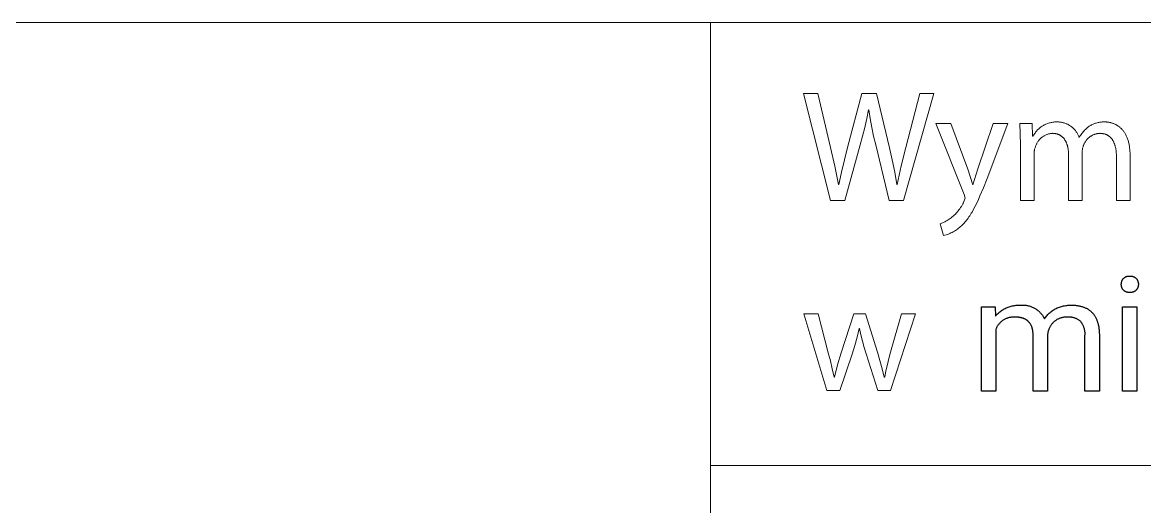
# Model space of a CAD drawing. Header units: millimetres. Extents: x -665 to 1920, y -373 to 1434.
# Drawn here: x 1579.9 to 1763, y -162.8 to -83.9 of the extents above; entities that cross this region are included whole.
import ezdxf

# ---------------------------------------------------------------- set-up
doc = ezdxf.new("R2010")
doc.units = ezdxf.units.MM
doc.header["$MEASUREMENT"] = 0
doc.layers.add('Domyślny', color=7, linetype='Continuous', true_color=0x000000)

msp = doc.modelspace()

# ---------------------------------------------------------------- linework, layer by layer
at = {"layer": 'Domyślny', "color": 18, "lineweight": 15, "true_color": 0x000000}
for p, q in [((1918.03, -83.88), (943.27, -83.88)), ((1692.21, -300.69), (1692.21, -83.87)), ((1711.78, -112.91), (1707.35, -95.47)), ((1707.35, -95.47), (1709.74, -95.47)), ((1709.74, -95.47), (1711.8, -104.29)), ((1714.57, -104.27), (1716.91, -95.47)), ((1716.91, -95.47), (1719.26, -95.47)), ((1719.26, -95.47), (1721.39, -104.32)), ((1728.65, -95.47), (1723.71, -112.91)), ((1724.05, -104.27), (1726.35, -95.47)), ((1726.35, -95.47), (1728.65, -95.47)), ((1717.97, -98.14), (1717.69, -99.57)), ((1718.03, -98.14), (1717.97, -98.14)), ((1718.25, -99.57), (1718.03, -98.14)), ((1717.69, -99.57), (1717.37, -101)), ((1718.51, -100.99), (1718.25, -99.57)), ((1733.58, -111.93), (1728.95, -100.38)), ((1728.95, -100.38), (1731.43, -100.38)), ((1731.43, -100.38), (1734.18, -107.79)), ((1735.84, -107.74), (1738.33, -100.38)), ((1740.73, -100.38), (1737.32, -109.31)), ((1738.33, -100.38), (1740.73, -100.38)), ((1742.77, -103.77), (1742.67, -100.38)), ((1742.67, -100.38), (1744.67, -100.38)), ((1744.67, -100.38), (1744.76, -102.41)), ((1746.42, -100.73), (1746.55, -100.66)), ((1746.55, -100.66), (1746.67, -100.59)), ((1746.67, -100.59), (1746.8, -100.52)), ((1746.8, -100.52), (1746.94, -100.46)), ((1746.94, -100.46), (1747.07, -100.41)), ((1747.07, -100.41), (1747.21, -100.35)), ((1747.21, -100.35), (1747.35, -100.31)), ((1747.35, -100.31), (1747.49, -100.26)), ((1747.49, -100.26), (1747.63, -100.23)), ((1747.63, -100.23), (1747.77, -100.19)), ((1747.77, -100.19), (1747.91, -100.17)), ((1747.91, -100.17), (1748.06, -100.14)), ((1748.06, -100.14), (1748.2, -100.13)), ((1748.2, -100.13), (1748.35, -100.11)), ((1748.35, -100.11), (1748.49, -100.11)), ((1748.49, -100.11), (1748.64, -100.1)), ((1748.64, -100.1), (1748.78, -100.1)), ((1748.78, -100.1), (1748.91, -100.1)), ((1748.91, -100.1), (1749.03, -100.11)), ((1749.03, -100.11), (1749.16, -100.12)), ((1749.16, -100.12), (1749.28, -100.13)), ((1749.28, -100.13), (1749.41, -100.15)), ((1749.41, -100.15), (1749.53, -100.17)), ((1749.53, -100.17), (1749.65, -100.2)), ((1749.65, -100.2), (1749.77, -100.23)), ((1749.77, -100.23), (1749.89, -100.26)), ((1749.89, -100.26), (1750.01, -100.3)), ((1750.01, -100.3), (1750.13, -100.34)), ((1750.13, -100.34), (1750.25, -100.39)), ((1750.25, -100.39), (1750.36, -100.44)), ((1750.36, -100.44), (1750.48, -100.49)), ((1750.48, -100.49), (1750.59, -100.55)), ((1750.59, -100.55), (1750.7, -100.61)), ((1750.7, -100.61), (1750.8, -100.68)), ((1750.8, -100.68), (1750.91, -100.75)), ((1754.12, -100.74), (1754.25, -100.67)), ((1754.25, -100.67), (1754.37, -100.6)), ((1754.37, -100.6), (1754.5, -100.53)), ((1754.5, -100.53), (1754.62, -100.47)), ((1754.62, -100.47), (1754.75, -100.42)), ((1754.75, -100.42), (1754.88, -100.37)), ((1754.88, -100.37), (1755.02, -100.32)), ((1755.02, -100.32), (1755.15, -100.28)), ((1755.15, -100.28), (1755.29, -100.24)), ((1755.29, -100.24), (1755.43, -100.2)), ((1755.43, -100.2), (1755.56, -100.18)), ((1755.56, -100.18), (1755.7, -100.15)), ((1755.7, -100.15), (1755.84, -100.13)), ((1755.84, -100.13), (1755.98, -100.12)), ((1755.98, -100.12), (1756.13, -100.11)), ((1756.13, -100.11), (1756.27, -100.1)), ((1756.27, -100.1), (1756.41, -100.1)), ((1756.41, -100.1), (1756.55, -100.1)), ((1756.55, -100.1), (1756.63, -100.11)), ((1756.63, -100.11), (1756.71, -100.11)), ((1756.71, -100.11), (1756.79, -100.11)), ((1756.79, -100.11), (1756.87, -100.12)), ((1756.87, -100.12), (1756.95, -100.13)), ((1756.95, -100.13), (1757.03, -100.13)), ((1757.03, -100.13), (1757.12, -100.15)), ((1757.12, -100.15), (1757.2, -100.16)), ((1757.2, -100.16), (1757.29, -100.17)), ((1757.29, -100.17), (1757.37, -100.19)), ((1757.37, -100.19), (1757.46, -100.21)), ((1757.46, -100.21), (1757.54, -100.23)), ((1757.54, -100.23), (1757.63, -100.26)), ((1757.63, -100.26), (1757.72, -100.28)), ((1757.72, -100.28), (1757.8, -100.31)), ((1757.8, -100.31), (1757.89, -100.34)), ((1757.89, -100.34), (1757.98, -100.37)), ((1757.98, -100.37), (1758.06, -100.41)), ((1758.06, -100.41), (1758.15, -100.45)), ((1758.15, -100.45), (1758.23, -100.49)), ((1758.23, -100.49), (1758.32, -100.53)), ((1758.32, -100.53), (1758.41, -100.58)), ((1758.41, -100.58), (1758.49, -100.62)), ((1758.49, -100.62), (1758.58, -100.67)), ((1758.58, -100.67), (1758.66, -100.73)), ((1717.02, -102.41), (1716.62, -103.82)), ((1717.37, -101), (1717.02, -102.41)), ((1718.81, -102.41), (1718.51, -100.99)), ((1719.16, -103.82), (1718.81, -102.41)), ((1744.76, -102.41), (1744.85, -102.41)), ((1744.85, -102.41), (1744.92, -102.28)), ((1744.92, -102.28), (1744.99, -102.16)), ((1744.99, -102.16), (1745.07, -102.04)), ((1745.07, -102.04), (1745.15, -101.91)), ((1745.15, -101.91), (1745.24, -101.8)), ((1745.24, -101.8), (1745.33, -101.68)), ((1745.33, -101.68), (1745.42, -101.57)), ((1745.42, -101.57), (1745.52, -101.46)), ((1745.52, -101.46), (1745.62, -101.36)), ((1745.62, -101.36), (1745.73, -101.26)), ((1745.73, -101.26), (1745.83, -101.16)), ((1745.83, -101.16), (1745.95, -101.07)), ((1745.95, -101.07), (1746.06, -100.98)), ((1746.06, -100.98), (1746.18, -100.89)), ((1746.18, -100.89), (1746.3, -100.81)), ((1746.3, -100.81), (1746.42, -100.73)), ((1746.39, -102.52), (1746.31, -102.58)), ((1746.48, -102.46), (1746.39, -102.52)), ((1746.57, -102.4), (1746.48, -102.46)), ((1746.67, -102.35), (1746.57, -102.4)), ((1746.76, -102.3), (1746.67, -102.35)), ((1746.86, -102.25), (1746.76, -102.3)), ((1746.96, -102.21), (1746.86, -102.25)), ((1747.06, -102.17), (1746.96, -102.21)), ((1747.16, -102.13), (1747.06, -102.17)), ((1747.26, -102.1), (1747.16, -102.13)), ((1747.36, -102.07), (1747.26, -102.1)), ((1747.47, -102.04), (1747.36, -102.07)), ((1747.57, -102.02), (1747.47, -102.04)), ((1747.68, -102), (1747.57, -102.02)), ((1747.78, -101.98), (1747.68, -102)), ((1747.89, -101.97), (1747.78, -101.98)), ((1748, -101.96), (1747.89, -101.97)), ((1748.08, -101.97), (1748, -101.96)), ((1748.16, -101.97), (1748.08, -101.97)), ((1748.24, -101.97), (1748.16, -101.97)), ((1748.32, -101.98), (1748.24, -101.97)), ((1748.39, -101.99), (1748.32, -101.98)), ((1748.47, -102), (1748.39, -101.99)), ((1748.54, -102.02), (1748.47, -102)), ((1748.61, -102.03), (1748.54, -102.02)), ((1748.68, -102.05), (1748.61, -102.03)), ((1748.75, -102.07), (1748.68, -102.05)), ((1748.82, -102.09), (1748.75, -102.07)), ((1748.89, -102.11), (1748.82, -102.09)), ((1748.95, -102.14), (1748.89, -102.11)), ((1749.02, -102.16), (1748.95, -102.14)), ((1749.08, -102.19), (1749.02, -102.16)), ((1749.14, -102.22), (1749.08, -102.19)), ((1749.2, -102.25), (1749.14, -102.22)), ((1749.26, -102.29), (1749.2, -102.25)), ((1749.32, -102.32), (1749.26, -102.29)), ((1749.38, -102.36), (1749.32, -102.32)), ((1749.43, -102.4), (1749.38, -102.36)), ((1749.49, -102.44), (1749.43, -102.4)), ((1749.54, -102.48), (1749.49, -102.44)), ((1749.59, -102.53), (1749.54, -102.48)), ((1750.91, -100.75), (1751.01, -100.82)), ((1751.01, -100.82), (1751.11, -100.89)), ((1751.11, -100.89), (1751.21, -100.97)), ((1751.21, -100.97), (1751.3, -101.06)), ((1751.3, -101.06), (1751.39, -101.14)), ((1751.39, -101.14), (1751.48, -101.23)), ((1751.48, -101.23), (1751.57, -101.32)), ((1751.57, -101.32), (1751.65, -101.42)), ((1751.65, -101.42), (1751.73, -101.51)), ((1751.73, -101.51), (1751.8, -101.61)), ((1751.8, -101.61), (1751.88, -101.72)), ((1751.88, -101.72), (1751.95, -101.82)), ((1751.95, -101.82), (1752.01, -101.93)), ((1752.01, -101.93), (1752.07, -102.04)), ((1752.07, -102.04), (1752.13, -102.15)), ((1752.13, -102.15), (1752.18, -102.26)), ((1752.18, -102.26), (1752.23, -102.38)), ((1752.23, -102.38), (1752.28, -102.49)), ((1752.28, -102.49), (1752.32, -102.61)), ((1752.37, -102.61), (1752.46, -102.45)), ((1752.46, -102.45), (1752.56, -102.3)), ((1752.56, -102.3), (1752.66, -102.15)), ((1752.66, -102.15), (1752.77, -102.01)), ((1752.77, -102.01), (1752.88, -101.86)), ((1752.88, -101.86), (1752.99, -101.72)), ((1752.99, -101.72), (1753.11, -101.59)), ((1753.11, -101.59), (1753.24, -101.46)), ((1753.24, -101.46), (1753.37, -101.33)), ((1753.37, -101.33), (1753.5, -101.21)), ((1753.5, -101.21), (1753.64, -101.09)), ((1753.64, -101.09), (1753.78, -100.98)), ((1753.78, -100.98), (1753.89, -100.9)), ((1753.89, -100.9), (1754.01, -100.82)), ((1754.01, -100.82), (1754.12, -100.74)), ((1754.12, -102.51), (1754.04, -102.57)), ((1754.2, -102.45), (1754.12, -102.51)), ((1754.29, -102.4), (1754.2, -102.45)), ((1754.37, -102.35), (1754.29, -102.4)), ((1754.46, -102.3), (1754.37, -102.35)), ((1754.55, -102.26), (1754.46, -102.3)), ((1754.64, -102.21), (1754.55, -102.26)), ((1754.74, -102.17), (1754.64, -102.21)), ((1754.83, -102.14), (1754.74, -102.17)), ((1754.93, -102.11), (1754.83, -102.14)), ((1755.02, -102.08), (1754.93, -102.11)), ((1755.12, -102.05), (1755.02, -102.08)), ((1755.22, -102.03), (1755.12, -102.05)), ((1755.31, -102.01), (1755.22, -102.03)), ((1755.41, -101.99), (1755.31, -102.01)), ((1755.51, -101.98), (1755.41, -101.99)), ((1755.61, -101.97), (1755.51, -101.98)), ((1755.71, -101.96), (1755.61, -101.97)), ((1755.8, -101.97), (1755.71, -101.96)), ((1755.88, -101.97), (1755.8, -101.97)), ((1755.97, -101.97), (1755.88, -101.97)), ((1756.05, -101.98), (1755.97, -101.97)), ((1756.13, -101.99), (1756.05, -101.98)), ((1756.21, -102), (1756.13, -101.99)), ((1756.28, -102.02), (1756.21, -102)), ((1756.36, -102.03), (1756.28, -102.02)), ((1756.43, -102.05), (1756.36, -102.03)), ((1756.51, -102.07), (1756.43, -102.05)), ((1756.58, -102.09), (1756.51, -102.07)), ((1756.65, -102.11), (1756.58, -102.09)), ((1756.72, -102.14), (1756.65, -102.11)), ((1756.79, -102.17), (1756.72, -102.14)), ((1756.85, -102.2), (1756.79, -102.17)), ((1756.92, -102.23), (1756.85, -102.2)), ((1756.98, -102.26), (1756.92, -102.23)), ((1757.04, -102.3), (1756.98, -102.26)), ((1757.1, -102.34), (1757.04, -102.3)), ((1757.16, -102.38), (1757.1, -102.34)), ((1757.22, -102.42), (1757.16, -102.38)), ((1757.28, -102.46), (1757.22, -102.42)), ((1757.33, -102.5), (1757.28, -102.46)), ((1757.38, -102.55), (1757.33, -102.5)), ((1758.66, -100.73), (1758.74, -100.79)), ((1758.74, -100.79), (1758.83, -100.84)), ((1758.83, -100.84), (1758.91, -100.91)), ((1758.91, -100.91), (1758.99, -100.97)), ((1758.99, -100.97), (1759.07, -101.04)), ((1759.07, -101.04), (1759.15, -101.11)), ((1759.15, -101.11), (1759.22, -101.19)), ((1759.22, -101.19), (1759.3, -101.27)), ((1759.3, -101.27), (1759.37, -101.35)), ((1759.37, -101.35), (1759.45, -101.43)), ((1759.45, -101.43), (1759.52, -101.52)), ((1759.52, -101.52), (1759.59, -101.61)), ((1759.59, -101.61), (1759.66, -101.7)), ((1759.66, -101.7), (1759.73, -101.8)), ((1759.73, -101.8), (1759.79, -101.9)), ((1759.79, -101.9), (1759.86, -102.01)), ((1759.86, -102.01), (1759.92, -102.12)), ((1759.92, -102.12), (1759.98, -102.23)), ((1759.98, -102.23), (1760.04, -102.35)), ((1760.04, -102.35), (1760.09, -102.47)), ((1760.09, -102.47), (1760.15, -102.59)), ((1711.8, -104.29), (1712.49, -107.3)), ((1714.04, -106.27), (1714.57, -104.27)), ((1716.62, -103.82), (1714.14, -112.91)), ((1721.35, -112.91), (1719.16, -103.82)), ((1721.39, -104.32), (1721.85, -106.3)), ((1723.31, -107.27), (1724.05, -104.27)), ((1742.77, -112.92), (1742.77, -103.77)), ((1745.15, -104.34), (1745.12, -104.44)), ((1745.18, -104.25), (1745.15, -104.34)), ((1745.21, -104.14), (1745.18, -104.25)), ((1745.25, -104.04), (1745.21, -104.14)), ((1745.28, -103.94), (1745.25, -104.04)), ((1745.32, -103.84), (1745.28, -103.94)), ((1745.37, -103.74), (1745.32, -103.84)), ((1745.42, -103.65), (1745.37, -103.74)), ((1745.47, -103.55), (1745.42, -103.65)), ((1745.52, -103.46), (1745.47, -103.55)), ((1745.58, -103.37), (1745.52, -103.46)), ((1745.64, -103.28), (1745.58, -103.37)), ((1745.7, -103.19), (1745.64, -103.28)), ((1745.77, -103.11), (1745.7, -103.19)), ((1745.84, -103.02), (1745.77, -103.11)), ((1745.91, -102.94), (1745.84, -103.02)), ((1745.98, -102.87), (1745.91, -102.94)), ((1746.06, -102.79), (1745.98, -102.87)), ((1746.14, -102.72), (1746.06, -102.79)), ((1746.22, -102.65), (1746.14, -102.72)), ((1746.31, -102.58), (1746.22, -102.65)), ((1749.64, -102.57), (1749.59, -102.53)), ((1749.69, -102.62), (1749.64, -102.57)), ((1749.74, -102.67), (1749.69, -102.62)), ((1749.79, -102.72), (1749.74, -102.67)), ((1749.83, -102.77), (1749.79, -102.72)), ((1749.88, -102.83), (1749.83, -102.77)), ((1749.92, -102.88), (1749.88, -102.83)), ((1749.96, -102.94), (1749.92, -102.88)), ((1750, -103), (1749.96, -102.94)), ((1750.04, -103.06), (1750, -103)), ((1750.08, -103.12), (1750.04, -103.06)), ((1750.11, -103.18), (1750.08, -103.12)), ((1750.15, -103.24), (1750.11, -103.18)), ((1750.18, -103.31), (1750.15, -103.24)), ((1750.22, -103.37), (1750.18, -103.31)), ((1750.25, -103.44), (1750.22, -103.37)), ((1750.28, -103.51), (1750.25, -103.44)), ((1750.31, -103.58), (1750.28, -103.51)), ((1750.33, -103.65), (1750.31, -103.58)), ((1750.36, -103.73), (1750.33, -103.65)), ((1750.38, -103.8), (1750.36, -103.73)), ((1750.41, -103.87), (1750.38, -103.8)), ((1750.43, -103.95), (1750.41, -103.87)), ((1750.45, -104.03), (1750.43, -103.95)), ((1750.47, -104.11), (1750.45, -104.03)), ((1750.49, -104.19), (1750.47, -104.11)), ((1750.51, -104.27), (1750.49, -104.19)), ((1750.52, -104.35), (1750.51, -104.27)), ((1750.55, -104.51), (1750.52, -104.35)), ((1752.32, -102.61), (1752.37, -102.61)), ((1752.95, -104.28), (1752.92, -104.4)), ((1752.98, -104.15), (1752.95, -104.28)), ((1753.02, -104.03), (1752.98, -104.15)), ((1753.05, -103.94), (1753.02, -104.03)), ((1753.09, -103.84), (1753.05, -103.94)), ((1753.12, -103.75), (1753.09, -103.84)), ((1753.17, -103.66), (1753.12, -103.75)), ((1753.21, -103.57), (1753.17, -103.66)), ((1753.26, -103.48), (1753.21, -103.57)), ((1753.31, -103.39), (1753.26, -103.48)), ((1753.36, -103.31), (1753.31, -103.39)), ((1753.42, -103.22), (1753.36, -103.31)), ((1753.48, -103.14), (1753.42, -103.22)), ((1753.54, -103.06), (1753.48, -103.14)), ((1753.6, -102.98), (1753.54, -103.06)), ((1753.67, -102.91), (1753.6, -102.98)), ((1753.74, -102.84), (1753.67, -102.91)), ((1753.81, -102.77), (1753.74, -102.84)), ((1753.88, -102.7), (1753.81, -102.77)), ((1753.96, -102.63), (1753.88, -102.7)), ((1754.04, -102.57), (1753.96, -102.63)), ((1757.44, -102.6), (1757.38, -102.55)), ((1757.49, -102.65), (1757.44, -102.6)), ((1757.54, -102.7), (1757.49, -102.65)), ((1757.59, -102.76), (1757.54, -102.7)), ((1757.63, -102.81), (1757.59, -102.76)), ((1757.68, -102.87), (1757.63, -102.81)), ((1757.72, -102.93), (1757.68, -102.87)), ((1757.77, -102.99), (1757.72, -102.93)), ((1757.81, -103.06), (1757.77, -102.99)), ((1757.85, -103.12), (1757.81, -103.06)), ((1757.89, -103.19), (1757.85, -103.12)), ((1757.92, -103.26), (1757.89, -103.19)), ((1757.96, -103.33), (1757.92, -103.26)), ((1757.99, -103.4), (1757.96, -103.33)), ((1758.03, -103.47), (1757.99, -103.4)), ((1758.06, -103.55), (1758.03, -103.47)), ((1758.09, -103.62), (1758.06, -103.55)), ((1758.12, -103.7), (1758.09, -103.62)), ((1758.15, -103.78), (1758.12, -103.7)), ((1758.18, -103.86), (1758.15, -103.78)), ((1758.2, -103.95), (1758.18, -103.86)), ((1758.22, -104.03), (1758.2, -103.95)), ((1758.25, -104.12), (1758.22, -104.03)), ((1758.27, -104.21), (1758.25, -104.12)), ((1758.29, -104.3), (1758.27, -104.21)), ((1758.31, -104.39), (1758.29, -104.3)), ((1760.15, -102.59), (1760.2, -102.72)), ((1760.2, -102.72), (1760.25, -102.85)), ((1760.25, -102.85), (1760.29, -102.99)), ((1760.29, -102.99), (1760.34, -103.13)), ((1760.34, -103.13), (1760.38, -103.27)), ((1760.38, -103.27), (1760.42, -103.42)), ((1760.42, -103.42), (1760.46, -103.57)), ((1760.46, -103.57), (1760.49, -103.73)), ((1760.49, -103.73), (1760.52, -103.89)), ((1760.52, -103.89), (1760.55, -104.05)), ((1760.55, -104.05), (1760.57, -104.22)), ((1760.57, -104.22), (1760.59, -104.4)), ((1745.01, -105.15), (1745, -105.25)), ((1745, -105.25), (1745, -105.36)), ((1745, -105.36), (1745, -112.92)), ((1745.02, -104.95), (1745.01, -105.05)), ((1745.01, -105.05), (1745.01, -105.15)), ((1745.03, -104.84), (1745.02, -104.95)), ((1745.05, -104.74), (1745.03, -104.84)), ((1745.07, -104.64), (1745.05, -104.74)), ((1745.09, -104.54), (1745.07, -104.64)), ((1745.12, -104.44), (1745.09, -104.54)), ((1750.58, -104.68), (1750.55, -104.51)), ((1750.59, -104.86), (1750.58, -104.68)), ((1750.61, -105.04), (1750.59, -104.86)), ((1750.61, -105.22), (1750.61, -105.04)), ((1750.62, -105.4), (1750.61, -105.22)), ((1750.62, -112.92), (1750.62, -105.4)), ((1752.85, -104.91), (1752.84, -105.04)), ((1752.84, -105.04), (1752.84, -105.17)), ((1752.84, -105.17), (1752.84, -112.92)), ((1752.86, -104.78), (1752.85, -104.91)), ((1752.88, -104.66), (1752.86, -104.78)), ((1752.9, -104.53), (1752.88, -104.66)), ((1752.92, -104.4), (1752.9, -104.53)), ((1758.34, -104.57), (1758.31, -104.39)), ((1758.37, -104.77), (1758.34, -104.57)), ((1758.39, -104.97), (1758.37, -104.77)), ((1758.41, -105.17), (1758.39, -104.97)), ((1758.42, -105.38), (1758.41, -105.17)), ((1758.43, -105.6), (1758.42, -105.38)), ((1758.44, -105.82), (1758.43, -105.6)), ((1758.44, -112.92), (1758.44, -105.82)), ((1760.59, -104.4), (1760.61, -104.58)), ((1760.61, -104.58), (1760.63, -104.76)), ((1760.63, -104.76), (1760.64, -104.95)), ((1760.64, -104.95), (1760.65, -105.14)), ((1760.65, -105.14), (1760.66, -105.34)), ((1760.66, -105.34), (1760.66, -105.54)), ((1760.66, -105.54), (1760.66, -112.92)), ((1712.49, -107.3), (1713.09, -110.32)), ((1713.56, -108.29), (1714.04, -106.27)), ((1721.85, -106.3), (1722.26, -108.29)), ((1722.65, -110.3), (1723.31, -107.27)), ((1734.18, -107.79), (1734.98, -110.35)), ((1735.03, -110.35), (1735.84, -107.74)), ((1713.15, -110.32), (1713.56, -108.29)), ((1722.26, -108.29), (1722.6, -110.3)), ((1737.32, -109.31), (1736.73, -110.83)), ((1713.09, -110.32), (1713.15, -110.32)), ((1722.6, -110.3), (1722.65, -110.3)), ((1734.98, -110.35), (1735.03, -110.35)), ((1736.73, -110.83), (1736.17, -112.16)), ((1714.14, -112.91), (1711.78, -112.91)), ((1723.71, -112.91), (1721.35, -112.91)), ((1733.25, -113.69), (1733.36, -113.49)), ((1733.36, -113.49), (1733.46, -113.28)), ((1733.46, -113.28), (1733.56, -113.08)), ((1733.56, -113.08), (1733.74, -112.53)), ((1733.74, -112.53), (1733.58, -111.93)), ((1735.65, -113.33), (1735.39, -113.85)), ((1735.91, -112.77), (1735.65, -113.33)), ((1736.17, -112.16), (1735.91, -112.77)), ((1745, -112.92), (1742.77, -112.92)), ((1752.84, -112.92), (1750.62, -112.92)), ((1760.66, -112.92), (1758.44, -112.92)), ((1731.82, -115.46), (1731.98, -115.3)), ((1731.98, -115.3), (1732.15, -115.14)), ((1732.15, -115.14), (1732.3, -114.98)), ((1732.3, -114.98), (1732.46, -114.81)), ((1732.46, -114.81), (1732.6, -114.63)), ((1732.6, -114.63), (1732.74, -114.45)), ((1732.74, -114.45), (1732.88, -114.27)), ((1732.88, -114.27), (1733.01, -114.08)), ((1733.01, -114.08), (1733.13, -113.88)), ((1733.13, -113.88), (1733.25, -113.69)), ((1734.62, -115.22), (1734.5, -115.42)), ((1734.75, -115.01), (1734.62, -115.22)), ((1734.88, -114.8), (1734.75, -115.01)), ((1735.13, -114.34), (1734.88, -114.8)), ((1735.39, -113.85), (1735.13, -114.34)), ((1729.65, -116.72), (1729.84, -116.65)), ((1730.21, -118.64), (1729.65, -116.72)), ((1729.84, -116.65), (1730.04, -116.57)), ((1730.04, -116.57), (1730.23, -116.49)), ((1730.23, -116.49), (1730.42, -116.4)), ((1730.42, -116.4), (1730.61, -116.31)), ((1730.61, -116.31), (1730.79, -116.21)), ((1730.79, -116.21), (1730.97, -116.1)), ((1730.97, -116.1), (1731.14, -115.99)), ((1731.14, -115.99), (1731.31, -115.87)), ((1731.31, -115.87), (1731.48, -115.74)), ((1731.48, -115.74), (1731.64, -115.61)), ((1731.64, -115.61), (1731.82, -115.46)), ((1733.01, -117.16), (1732.85, -117.3)), ((1733.16, -117.03), (1733.01, -117.16)), ((1733.3, -116.9), (1733.16, -117.03)), ((1733.44, -116.76), (1733.3, -116.9)), ((1733.58, -116.61), (1733.44, -116.76)), ((1733.71, -116.46), (1733.58, -116.61)), ((1733.85, -116.3), (1733.71, -116.46)), ((1733.98, -116.14), (1733.85, -116.3)), ((1734.11, -115.97), (1733.98, -116.14)), ((1734.24, -115.79), (1734.11, -115.97)), ((1734.37, -115.61), (1734.24, -115.79)), ((1734.5, -115.42), (1734.37, -115.61)), ((1730.42, -118.59), (1730.21, -118.64)), ((1730.63, -118.53), (1730.42, -118.59)), ((1730.83, -118.46), (1730.63, -118.53)), ((1731.03, -118.39), (1730.83, -118.46)), ((1731.23, -118.31), (1731.03, -118.39)), ((1731.42, -118.22), (1731.23, -118.31)), ((1731.62, -118.13), (1731.42, -118.22)), ((1731.8, -118.03), (1731.62, -118.13)), ((1731.99, -117.92), (1731.8, -118.03)), ((1732.17, -117.81), (1731.99, -117.92)), ((1732.35, -117.69), (1732.17, -117.81)), ((1732.52, -117.57), (1732.35, -117.69)), ((1732.69, -117.44), (1732.52, -117.57)), ((1732.85, -117.3), (1732.69, -117.44)), ((1711.21, -143.92), (1707.43, -131.39)), ((1707.43, -131.39), (1709.77, -131.39)), ((1709.77, -131.39), (1711.41, -137.75)), ((1713.54, -137.78), (1715.59, -131.39)), ((1715.59, -131.39), (1717.5, -131.39)), ((1717.5, -131.39), (1719.44, -137.65)), ((1721.59, -137.67), (1723.37, -131.39)), ((1725.63, -131.39), (1721.59, -143.92)), ((1723.37, -131.39), (1725.63, -131.39)), ((1716.11, -135.21), (1715.73, -136.6)), ((1716.44, -133.82), (1716.11, -135.21)), ((1716.49, -133.82), (1716.44, -133.82)), ((1716.73, -134.86), (1716.49, -133.82)), ((1716.99, -135.89), (1716.73, -134.86)), ((1715.73, -136.6), (1715.3, -137.97)), ((1717.28, -136.91), (1716.99, -135.89)), ((1717.6, -137.93), (1717.28, -136.91)), ((1711.41, -137.75), (1711.76, -139.07)), ((1711.76, -139.07), (1712.08, -140.4)), ((1712.95, -139.75), (1713.54, -137.78)), ((1715.3, -137.97), (1713.28, -143.92)), ((1719.52, -143.92), (1717.6, -137.93)), ((1719.44, -137.65), (1719.85, -139)), ((1719.85, -139), (1720.22, -140.36)), ((1721.06, -139.69), (1721.31, -138.68)), ((1721.31, -138.68), (1721.59, -137.67)), ((1712.08, -140.4), (1712.36, -141.74)), ((1712.43, -141.74), (1712.95, -139.75)), ((1720.22, -140.36), (1720.56, -141.74)), ((1720.63, -141.74), (1720.83, -140.71)), ((1720.83, -140.71), (1721.06, -139.69)), ((1712.36, -141.74), (1712.43, -141.74)), ((1720.56, -141.74), (1720.63, -141.74)), ((1713.28, -143.92), (1711.21, -143.92)), ((1721.59, -143.92), (1719.52, -143.92)), ((1692.21, -156.14), (1918.04, -156.14))]:
    msp.add_line(p, q, dxfattribs=at)
at = {"layer": 'Domyślny'}
for p, q in [((1759.25, -126.31), (1759.26, -126.26)), ((1759.25, -126.36), (1759.25, -126.31)), ((1759.26, -126.26), (1759.27, -126.22)), ((1759.27, -126.22), (1759.29, -126.17)), ((1759.29, -126.17), (1759.3, -126.13)), ((1759.3, -126.13), (1759.32, -126.08)), ((1759.32, -126.08), (1759.33, -126.04)), ((1759.33, -126.04), (1759.35, -125.99)), ((1759.35, -125.99), (1759.37, -125.95)), ((1759.37, -125.95), (1759.39, -125.91)), ((1759.39, -125.91), (1759.42, -125.86)), ((1759.42, -125.86), (1759.44, -125.82)), ((1759.44, -125.82), (1759.47, -125.78)), ((1759.47, -125.78), (1759.49, -125.74)), ((1759.49, -125.74), (1759.52, -125.71)), ((1759.52, -125.71), (1759.55, -125.67)), ((1759.55, -125.67), (1759.58, -125.63)), ((1759.58, -125.63), (1759.61, -125.6)), ((1759.61, -125.6), (1759.65, -125.57)), ((1759.65, -125.57), (1759.68, -125.54)), ((1759.68, -125.54), (1759.72, -125.51)), ((1759.72, -125.51), (1759.75, -125.48)), ((1759.75, -125.48), (1759.79, -125.46)), ((1759.79, -125.46), (1759.83, -125.43)), ((1759.83, -125.43), (1759.87, -125.41)), ((1759.87, -125.41), (1759.91, -125.39)), ((1759.91, -125.39), (1759.95, -125.37)), ((1759.95, -125.37), (1759.99, -125.35)), ((1759.99, -125.35), (1760.03, -125.33)), ((1760.03, -125.33), (1760.08, -125.31)), ((1760.08, -125.31), (1760.12, -125.3)), ((1760.12, -125.3), (1760.16, -125.29)), ((1760.16, -125.29), (1760.21, -125.27)), ((1760.21, -125.27), (1760.25, -125.26)), ((1760.25, -125.26), (1760.3, -125.26)), ((1760.3, -125.26), (1760.34, -125.25)), ((1760.34, -125.25), (1760.39, -125.24)), ((1760.39, -125.24), (1760.43, -125.24)), ((1760.43, -125.24), (1760.48, -125.24)), ((1760.48, -125.24), (1760.52, -125.24)), ((1760.52, -125.24), (1760.57, -125.24)), ((1760.57, -125.24), (1760.61, -125.24)), ((1760.61, -125.24), (1760.66, -125.24)), ((1760.66, -125.24), (1760.71, -125.24)), ((1760.71, -125.24), (1760.75, -125.24)), ((1760.75, -125.24), (1760.8, -125.24)), ((1760.8, -125.24), (1760.84, -125.24)), ((1760.84, -125.24), (1760.89, -125.25)), ((1760.89, -125.25), (1760.93, -125.26)), ((1760.93, -125.26), (1760.98, -125.26)), ((1760.98, -125.26), (1761.02, -125.27)), ((1761.02, -125.27), (1761.07, -125.29)), ((1761.07, -125.29), (1761.11, -125.3)), ((1761.11, -125.3), (1761.16, -125.31)), ((1761.16, -125.31), (1761.2, -125.33)), ((1761.2, -125.33), (1761.24, -125.35)), ((1761.24, -125.35), (1761.28, -125.37)), ((1761.28, -125.37), (1761.32, -125.39)), ((1761.32, -125.39), (1761.36, -125.41)), ((1761.36, -125.41), (1761.4, -125.43)), ((1761.4, -125.43), (1761.44, -125.46)), ((1761.44, -125.46), (1761.48, -125.48)), ((1761.48, -125.48), (1761.52, -125.51)), ((1761.52, -125.51), (1761.55, -125.54)), ((1761.55, -125.54), (1761.59, -125.57)), ((1761.59, -125.57), (1761.62, -125.6)), ((1761.62, -125.6), (1761.65, -125.63)), ((1761.65, -125.63), (1761.69, -125.67)), ((1761.69, -125.67), (1761.72, -125.71)), ((1761.72, -125.71), (1761.74, -125.74)), ((1761.74, -125.74), (1761.77, -125.78)), ((1761.77, -125.78), (1761.8, -125.82)), ((1761.8, -125.82), (1761.82, -125.86)), ((1761.82, -125.86), (1761.85, -125.9)), ((1761.85, -125.9), (1761.87, -125.95)), ((1761.87, -125.95), (1761.89, -125.99)), ((1761.89, -125.99), (1761.91, -126.03)), ((1761.91, -126.03), (1761.92, -126.08)), ((1761.92, -126.08), (1761.94, -126.12)), ((1761.94, -126.12), (1761.95, -126.17)), ((1761.95, -126.17), (1761.97, -126.22)), ((1761.97, -126.22), (1761.98, -126.26)), ((1761.98, -126.26), (1761.99, -126.31)), ((1761.99, -126.31), (1761.99, -126.36)), ((1759.23, -126.5), (1759.24, -126.45)), ((1759.23, -126.55), (1759.23, -126.5)), ((1759.23, -126.59), (1759.23, -126.55)), ((1759.23, -126.64), (1759.23, -126.59)), ((1759.23, -126.68), (1759.23, -126.64)), ((1759.24, -126.73), (1759.23, -126.68)), ((1759.24, -126.4), (1759.25, -126.36)), ((1759.24, -126.45), (1759.24, -126.4)), ((1759.24, -126.77), (1759.24, -126.73)), ((1759.24, -126.82), (1759.24, -126.77)), ((1759.25, -126.86), (1759.24, -126.82)), ((1759.26, -126.91), (1759.25, -126.86)), ((1759.27, -126.95), (1759.26, -126.91)), ((1759.28, -127), (1759.27, -126.95)), ((1759.29, -127.04), (1759.28, -127)), ((1759.31, -127.08), (1759.29, -127.04)), ((1759.32, -127.12), (1759.31, -127.08)), ((1759.34, -127.17), (1759.32, -127.12)), ((1759.36, -127.21), (1759.34, -127.17)), ((1759.38, -127.25), (1759.36, -127.21)), ((1759.4, -127.29), (1759.38, -127.25)), ((1759.42, -127.33), (1759.4, -127.29)), ((1759.44, -127.36), (1759.42, -127.33)), ((1759.47, -127.4), (1759.44, -127.36)), ((1759.5, -127.44), (1759.47, -127.4)), ((1759.52, -127.47), (1759.5, -127.44)), ((1759.55, -127.51), (1759.52, -127.47)), ((1759.58, -127.54), (1759.55, -127.51)), ((1759.61, -127.57), (1759.58, -127.54)), ((1759.65, -127.6), (1759.61, -127.57)), ((1759.68, -127.63), (1759.65, -127.6)), ((1759.72, -127.66), (1759.68, -127.63)), ((1759.76, -127.69), (1759.72, -127.66)), ((1759.79, -127.71), (1759.76, -127.69)), ((1759.83, -127.74), (1759.79, -127.71)), ((1759.87, -127.76), (1759.83, -127.74)), ((1759.91, -127.78), (1759.87, -127.76)), ((1759.95, -127.8), (1759.91, -127.78)), ((1759.99, -127.82), (1759.95, -127.8)), ((1760.04, -127.84), (1759.99, -127.82)), ((1760.08, -127.85), (1760.04, -127.84)), ((1760.12, -127.87), (1760.08, -127.85)), ((1760.17, -127.88), (1760.12, -127.87)), ((1760.21, -127.89), (1760.17, -127.88)), ((1760.25, -127.9), (1760.21, -127.89)), ((1760.3, -127.91), (1760.25, -127.9)), ((1760.34, -127.91), (1760.3, -127.91)), ((1760.39, -127.92), (1760.34, -127.91)), ((1760.43, -127.92), (1760.39, -127.92)), ((1760.48, -127.93), (1760.43, -127.92)), ((1760.52, -127.93), (1760.48, -127.93)), ((1760.57, -127.92), (1760.52, -127.93)), ((1760.61, -127.92), (1760.57, -127.92)), ((1760.66, -127.92), (1760.61, -127.92)), ((1760.71, -127.93), (1760.66, -127.92)), ((1760.75, -127.92), (1760.71, -127.93)), ((1760.8, -127.92), (1760.75, -127.92)), ((1760.84, -127.92), (1760.8, -127.92)), ((1760.89, -127.91), (1760.84, -127.92)), ((1760.93, -127.91), (1760.89, -127.91)), ((1760.98, -127.9), (1760.93, -127.91)), ((1761.02, -127.89), (1760.98, -127.9)), ((1761.07, -127.88), (1761.02, -127.89)), ((1761.11, -127.87), (1761.07, -127.88)), ((1761.15, -127.85), (1761.11, -127.87)), ((1761.2, -127.84), (1761.15, -127.85)), ((1761.24, -127.82), (1761.2, -127.84)), ((1761.28, -127.8), (1761.24, -127.82)), ((1761.32, -127.78), (1761.28, -127.8)), ((1761.36, -127.76), (1761.32, -127.78)), ((1761.4, -127.74), (1761.36, -127.76)), ((1761.44, -127.71), (1761.4, -127.74)), ((1761.48, -127.69), (1761.44, -127.71)), ((1761.52, -127.66), (1761.48, -127.69)), ((1761.55, -127.63), (1761.52, -127.66)), ((1761.59, -127.6), (1761.55, -127.63)), ((1761.62, -127.57), (1761.59, -127.6)), ((1761.65, -127.54), (1761.62, -127.57)), ((1761.68, -127.51), (1761.65, -127.54)), ((1761.71, -127.47), (1761.68, -127.51)), ((1761.74, -127.44), (1761.71, -127.47)), ((1761.77, -127.4), (1761.74, -127.44)), ((1761.79, -127.37), (1761.77, -127.4)), ((1761.82, -127.33), (1761.79, -127.37)), ((1761.84, -127.29), (1761.82, -127.33)), ((1761.86, -127.25), (1761.84, -127.29)), ((1761.88, -127.21), (1761.86, -127.25)), ((1761.9, -127.17), (1761.88, -127.21)), ((1761.92, -127.12), (1761.9, -127.17)), ((1761.93, -127.08), (1761.92, -127.12)), ((1761.95, -127.04), (1761.93, -127.08)), ((1761.96, -127), (1761.95, -127.04)), ((1761.97, -126.95), (1761.96, -127)), ((1761.98, -126.91), (1761.97, -126.95)), ((1761.99, -126.86), (1761.98, -126.91)), ((1761.99, -126.36), (1762, -126.4)), ((1762, -126.82), (1761.99, -126.86)), ((1762, -126.4), (1762.01, -126.45)), ((1762.01, -126.73), (1762, -126.77)), ((1762, -126.77), (1762, -126.82)), ((1762.01, -126.45), (1762.01, -126.5)), ((1762.01, -126.5), (1762.01, -126.55)), ((1762.01, -126.55), (1762.01, -126.59)), ((1762.01, -126.59), (1762.01, -126.64)), ((1762.01, -126.64), (1762.01, -126.68)), ((1762.01, -126.68), (1762.01, -126.73)), ((1742.42, -129.99), (1742.59, -129.99)), ((1742.59, -129.99), (1742.76, -130)), ((1742.76, -130), (1742.9, -129.98)), ((1742.9, -129.98), (1743.03, -129.98)), ((1743.03, -129.98), (1743.16, -129.98)), ((1743.16, -129.98), (1743.29, -129.98)), ((1743.29, -129.98), (1743.43, -129.99)), ((1743.43, -129.99), (1743.56, -130)), ((1736.41, -144.02), (1736.41, -130.24)), ((1736.41, -130.24), (1738.63, -130.24)), ((1738.63, -130.24), (1738.69, -131.78)), ((1738.69, -131.78), (1738.8, -131.65)), ((1738.8, -131.65), (1738.92, -131.52)), ((1738.92, -131.52), (1739.04, -131.4)), ((1739.04, -131.4), (1739.17, -131.29)), ((1739.17, -131.29), (1739.29, -131.18)), ((1739.29, -131.18), (1739.43, -131.07)), ((1739.43, -131.07), (1739.56, -130.97)), ((1739.56, -130.97), (1739.7, -130.87)), ((1739.7, -130.87), (1739.84, -130.77)), ((1739.84, -130.77), (1739.99, -130.69)), ((1739.99, -130.69), (1740.14, -130.6)), ((1740.14, -130.6), (1740.29, -130.52)), ((1740.29, -130.52), (1740.44, -130.45)), ((1740.44, -130.45), (1740.6, -130.38)), ((1740.6, -130.38), (1740.76, -130.32)), ((1740.76, -130.32), (1740.92, -130.26)), ((1740.92, -130.26), (1741.08, -130.21)), ((1741.08, -130.21), (1741.24, -130.16)), ((1741.24, -130.16), (1741.41, -130.12)), ((1741.41, -130.12), (1741.58, -130.09)), ((1741.58, -130.09), (1741.74, -130.06)), ((1741.74, -130.06), (1741.91, -130.03)), ((1741.91, -130.03), (1742.08, -130.01)), ((1742.08, -130.01), (1742.25, -130)), ((1742.25, -130), (1742.42, -129.99)), ((1743.56, -130), (1743.69, -130.02)), ((1743.69, -130.02), (1743.82, -130.04)), ((1743.82, -130.04), (1743.95, -130.06)), ((1743.95, -130.06), (1744.08, -130.09)), ((1744.08, -130.09), (1744.21, -130.13)), ((1744.21, -130.13), (1744.34, -130.16)), ((1744.34, -130.16), (1744.47, -130.21)), ((1744.47, -130.21), (1744.59, -130.25)), ((1744.59, -130.25), (1744.71, -130.31)), ((1744.71, -130.31), (1744.84, -130.36)), ((1744.84, -130.36), (1744.95, -130.42)), ((1744.95, -130.42), (1745.07, -130.48)), ((1745.07, -130.48), (1745.19, -130.55)), ((1745.19, -130.55), (1745.3, -130.62)), ((1745.3, -130.62), (1745.41, -130.7)), ((1745.41, -130.7), (1745.52, -130.78)), ((1745.52, -130.78), (1745.62, -130.86)), ((1745.62, -130.86), (1745.72, -130.94)), ((1745.72, -130.94), (1745.82, -131.03)), ((1745.82, -131.03), (1745.92, -131.13)), ((1745.92, -131.13), (1746.01, -131.22)), ((1746.01, -131.22), (1746.1, -131.32)), ((1746.1, -131.32), (1746.18, -131.42)), ((1746.18, -131.42), (1746.27, -131.53)), ((1746.27, -131.53), (1746.35, -131.64)), ((1746.35, -131.64), (1746.42, -131.75)), ((1746.42, -131.75), (1746.49, -131.86)), ((1746.89, -131.93), (1747, -131.8)), ((1747, -131.8), (1747.11, -131.67)), ((1747.11, -131.67), (1747.23, -131.54)), ((1747.23, -131.54), (1747.35, -131.42)), ((1747.35, -131.42), (1747.48, -131.3)), ((1747.48, -131.3), (1747.61, -131.19)), ((1747.61, -131.19), (1747.74, -131.08)), ((1747.74, -131.08), (1747.88, -130.98)), ((1747.88, -130.98), (1748.02, -130.88)), ((1748.02, -130.88), (1748.17, -130.78)), ((1748.17, -130.78), (1748.31, -130.69)), ((1748.31, -130.69), (1748.46, -130.61)), ((1748.46, -130.61), (1748.62, -130.52)), ((1748.62, -130.52), (1748.79, -130.45)), ((1748.79, -130.45), (1748.95, -130.38)), ((1748.95, -130.38), (1749.12, -130.31)), ((1749.12, -130.31), (1749.29, -130.25)), ((1749.29, -130.25), (1749.46, -130.2)), ((1749.46, -130.2), (1749.63, -130.15)), ((1749.63, -130.15), (1749.81, -130.11)), ((1749.81, -130.11), (1749.98, -130.08)), ((1749.98, -130.08), (1750.16, -130.05)), ((1750.16, -130.05), (1750.34, -130.03)), ((1750.34, -130.03), (1750.52, -130.01)), ((1750.52, -130.01), (1750.7, -130)), ((1750.7, -130), (1750.88, -129.99)), ((1750.88, -129.99), (1751.06, -130)), ((1751.06, -130), (1751.33, -130)), ((1751.33, -130), (1751.47, -130.01)), ((1751.47, -130.01), (1751.6, -130.01)), ((1751.6, -130.01), (1751.74, -130.02)), ((1751.74, -130.02), (1751.86, -130.04)), ((1751.86, -130.04), (1751.99, -130.05)), ((1751.99, -130.05), (1752.12, -130.07)), ((1752.12, -130.07), (1752.24, -130.09)), ((1752.24, -130.09), (1752.36, -130.11)), ((1752.36, -130.11), (1752.48, -130.14)), ((1752.48, -130.14), (1752.59, -130.16)), ((1752.59, -130.16), (1752.71, -130.19)), ((1752.71, -130.19), (1752.82, -130.22)), ((1752.82, -130.22), (1752.93, -130.26)), ((1752.93, -130.26), (1753.04, -130.3)), ((1753.04, -130.3), (1753.14, -130.33)), ((1753.14, -130.33), (1753.25, -130.37)), ((1753.25, -130.37), (1753.35, -130.42)), ((1753.35, -130.42), (1753.45, -130.46)), ((1753.45, -130.46), (1753.54, -130.51)), ((1753.54, -130.51), (1753.64, -130.56)), ((1753.64, -130.56), (1753.73, -130.61)), ((1753.73, -130.61), (1753.82, -130.67)), ((1753.82, -130.67), (1753.91, -130.73)), ((1753.91, -130.73), (1753.99, -130.79)), ((1753.99, -130.79), (1754.08, -130.85)), ((1754.08, -130.85), (1754.16, -130.91)), ((1754.16, -130.91), (1754.24, -130.98)), ((1754.24, -130.98), (1754.31, -131.05)), ((1754.31, -131.05), (1754.39, -131.12)), ((1754.39, -131.12), (1754.46, -131.19)), ((1754.46, -131.19), (1754.53, -131.27)), ((1754.53, -131.27), (1754.6, -131.35)), ((1754.6, -131.35), (1754.67, -131.43)), ((1754.67, -131.43), (1754.73, -131.51)), ((1754.73, -131.51), (1754.79, -131.6)), ((1754.79, -131.6), (1754.85, -131.69)), ((1754.85, -131.69), (1754.91, -131.78)), ((1754.91, -131.78), (1754.97, -131.87)), ((1759.42, -144.02), (1759.42, -130.24)), ((1759.42, -130.24), (1761.77, -130.24)), ((1761.77, -130.24), (1761.77, -144.02)), ((1738.89, -133.63), (1738.84, -133.73)), ((1738.94, -133.54), (1738.89, -133.63)), ((1739, -133.44), (1738.94, -133.54)), ((1739.05, -133.35), (1739, -133.44)), ((1739.11, -133.26), (1739.05, -133.35)), ((1739.18, -133.18), (1739.11, -133.26)), ((1739.24, -133.09), (1739.18, -133.18)), ((1739.31, -133.01), (1739.24, -133.09)), ((1739.39, -132.93), (1739.31, -133.01)), ((1739.46, -132.85), (1739.39, -132.93)), ((1739.54, -132.78), (1739.46, -132.85)), ((1739.62, -132.71), (1739.54, -132.78)), ((1739.7, -132.64), (1739.62, -132.71)), ((1739.79, -132.57), (1739.7, -132.64)), ((1739.87, -132.51), (1739.79, -132.57)), ((1739.96, -132.45), (1739.87, -132.51)), ((1740.05, -132.39), (1739.96, -132.45)), ((1740.15, -132.33), (1740.05, -132.39)), ((1740.24, -132.28), (1740.15, -132.33)), ((1740.34, -132.24), (1740.24, -132.28)), ((1740.44, -132.19), (1740.34, -132.24)), ((1740.54, -132.15), (1740.44, -132.19)), ((1740.64, -132.11), (1740.54, -132.15)), ((1740.74, -132.08), (1740.64, -132.11)), ((1740.84, -132.05), (1740.74, -132.08)), ((1740.95, -132.02), (1740.84, -132.05)), ((1741.05, -132), (1740.95, -132.02)), ((1741.16, -131.98), (1741.05, -132)), ((1741.27, -131.96), (1741.16, -131.98)), ((1741.37, -131.95), (1741.27, -131.96)), ((1741.48, -131.94), (1741.37, -131.95)), ((1741.59, -131.94), (1741.48, -131.94)), ((1741.7, -131.94), (1741.59, -131.94)), ((1741.81, -131.94), (1741.7, -131.94)), ((1741.91, -131.95), (1741.81, -131.94)), ((1742.09, -131.95), (1741.91, -131.95)), ((1742.18, -131.95), (1742.09, -131.95)), ((1742.27, -131.96), (1742.18, -131.95)), ((1742.35, -131.96), (1742.27, -131.96)), ((1742.44, -131.97), (1742.35, -131.96)), ((1742.52, -131.98), (1742.44, -131.97)), ((1742.6, -131.99), (1742.52, -131.98)), ((1742.68, -132.01), (1742.6, -131.99)), ((1742.76, -132.02), (1742.68, -132.01)), ((1742.83, -132.04), (1742.76, -132.02)), ((1742.91, -132.05), (1742.83, -132.04)), ((1742.98, -132.07), (1742.91, -132.05)), ((1743.05, -132.09), (1742.98, -132.07)), ((1743.13, -132.11), (1743.05, -132.09)), ((1743.19, -132.13), (1743.13, -132.11)), ((1743.26, -132.16), (1743.19, -132.13)), ((1743.33, -132.18), (1743.26, -132.16)), ((1743.39, -132.21), (1743.33, -132.18)), ((1743.46, -132.24), (1743.39, -132.21)), ((1743.52, -132.27), (1743.46, -132.24)), ((1743.58, -132.3), (1743.52, -132.27)), ((1743.64, -132.34), (1743.58, -132.3)), ((1743.7, -132.37), (1743.64, -132.34)), ((1743.76, -132.41), (1743.7, -132.37)), ((1743.81, -132.44), (1743.76, -132.41)), ((1743.86, -132.48), (1743.81, -132.44)), ((1743.92, -132.52), (1743.86, -132.48)), ((1743.97, -132.57), (1743.92, -132.52)), ((1744.02, -132.61), (1743.97, -132.57)), ((1744.06, -132.65), (1744.02, -132.61)), ((1744.11, -132.7), (1744.06, -132.65)), ((1744.16, -132.75), (1744.11, -132.7)), ((1744.2, -132.8), (1744.16, -132.75)), ((1744.24, -132.85), (1744.2, -132.8)), ((1744.28, -132.9), (1744.24, -132.85)), ((1744.32, -132.95), (1744.28, -132.9)), ((1744.36, -133.01), (1744.32, -132.95)), ((1744.4, -133.07), (1744.36, -133.01)), ((1744.43, -133.12), (1744.4, -133.07)), ((1744.46, -133.18), (1744.43, -133.12)), ((1744.5, -133.24), (1744.46, -133.18)), ((1744.53, -133.31), (1744.5, -133.24)), ((1744.56, -133.37), (1744.53, -133.31)), ((1744.59, -133.44), (1744.56, -133.37)), ((1744.61, -133.5), (1744.59, -133.44)), ((1744.64, -133.57), (1744.61, -133.5)), ((1744.66, -133.64), (1744.64, -133.57)), ((1744.68, -133.71), (1744.66, -133.64)), ((1746.49, -131.86), (1746.56, -131.97)), ((1746.56, -131.97), (1746.62, -132.09)), ((1746.62, -132.09), (1746.68, -132.21)), ((1746.68, -132.21), (1746.78, -132.07)), ((1746.78, -132.07), (1746.89, -131.93)), ((1747.55, -133.6), (1747.5, -133.69)), ((1747.6, -133.5), (1747.55, -133.6)), ((1747.66, -133.41), (1747.6, -133.5)), ((1747.71, -133.31), (1747.66, -133.41)), ((1747.78, -133.22), (1747.71, -133.31)), ((1747.84, -133.14), (1747.78, -133.22)), ((1747.91, -133.05), (1747.84, -133.14)), ((1747.98, -132.97), (1747.91, -133.05)), ((1748.05, -132.89), (1747.98, -132.97)), ((1748.13, -132.81), (1748.05, -132.89)), ((1748.2, -132.73), (1748.13, -132.81)), ((1748.28, -132.66), (1748.2, -132.73)), ((1748.37, -132.59), (1748.28, -132.66)), ((1748.45, -132.53), (1748.37, -132.59)), ((1748.54, -132.47), (1748.45, -132.53)), ((1748.63, -132.41), (1748.54, -132.47)), ((1748.73, -132.36), (1748.63, -132.41)), ((1748.82, -132.3), (1748.73, -132.36)), ((1748.92, -132.26), (1748.82, -132.3)), ((1749.01, -132.21), (1748.92, -132.26)), ((1749.11, -132.17), (1749.01, -132.21)), ((1749.21, -132.13), (1749.11, -132.17)), ((1749.31, -132.09), (1749.21, -132.13)), ((1749.42, -132.06), (1749.31, -132.09)), ((1749.52, -132.04), (1749.42, -132.06)), ((1749.63, -132.01), (1749.52, -132.04)), ((1749.73, -131.99), (1749.63, -132.01)), ((1749.84, -131.97), (1749.73, -131.99)), ((1749.94, -131.96), (1749.84, -131.97)), ((1750.05, -131.95), (1749.94, -131.96)), ((1750.16, -131.95), (1750.05, -131.95)), ((1750.27, -131.94), (1750.16, -131.95)), ((1750.37, -131.95), (1750.27, -131.94)), ((1750.47, -131.94), (1750.37, -131.95)), ((1750.58, -131.93), (1750.47, -131.94)), ((1750.68, -131.93), (1750.58, -131.93)), ((1750.78, -131.93), (1750.68, -131.93)), ((1750.88, -131.94), (1750.78, -131.93)), ((1750.98, -131.95), (1750.88, -131.94)), ((1751.08, -131.96), (1750.98, -131.95)), ((1751.18, -131.98), (1751.08, -131.96)), ((1751.28, -132), (1751.18, -131.98)), ((1751.38, -132.02), (1751.28, -132)), ((1751.48, -132.05), (1751.38, -132.02)), ((1751.58, -132.08), (1751.48, -132.05)), ((1751.67, -132.11), (1751.58, -132.08)), ((1751.77, -132.15), (1751.67, -132.11)), ((1751.86, -132.19), (1751.77, -132.15)), ((1751.96, -132.23), (1751.86, -132.19)), ((1752.05, -132.27), (1751.96, -132.23)), ((1752.14, -132.32), (1752.05, -132.27)), ((1752.22, -132.38), (1752.14, -132.32)), ((1752.31, -132.43), (1752.22, -132.38)), ((1752.39, -132.49), (1752.31, -132.43)), ((1752.47, -132.55), (1752.39, -132.49)), ((1752.55, -132.61), (1752.47, -132.55)), ((1752.63, -132.68), (1752.55, -132.61)), ((1752.69, -132.77), (1752.63, -132.68)), ((1752.76, -132.85), (1752.69, -132.77)), ((1752.82, -132.94), (1752.76, -132.85)), ((1752.87, -133.04), (1752.82, -132.94)), ((1752.92, -133.13), (1752.87, -133.04)), ((1752.97, -133.23), (1752.92, -133.13)), ((1753.02, -133.32), (1752.97, -133.23)), ((1753.06, -133.42), (1753.02, -133.32)), ((1753.1, -133.52), (1753.06, -133.42)), ((1753.14, -133.62), (1753.1, -133.52)), ((1753.17, -133.73), (1753.14, -133.62)), ((1754.97, -131.87), (1755.02, -131.96)), ((1755.02, -131.96), (1755.07, -132.06)), ((1755.07, -132.06), (1755.12, -132.16)), ((1755.12, -132.16), (1755.17, -132.26)), ((1755.17, -132.26), (1755.21, -132.37)), ((1755.21, -132.37), (1755.25, -132.47)), ((1755.25, -132.47), (1755.29, -132.58)), ((1755.29, -132.58), (1755.33, -132.69)), ((1755.33, -132.69), (1755.37, -132.81)), ((1755.37, -132.81), (1755.4, -132.92)), ((1755.4, -132.92), (1755.43, -133.04)), ((1755.43, -133.04), (1755.46, -133.16)), ((1755.46, -133.16), (1755.49, -133.29)), ((1755.49, -133.29), (1755.52, -133.41)), ((1755.52, -133.41), (1755.54, -133.54)), ((1755.54, -133.54), (1755.56, -133.67)), ((1738.8, -133.83), (1738.76, -133.93)), ((1738.76, -133.93), (1738.76, -144.02)), ((1738.84, -133.73), (1738.8, -133.83)), ((1744.7, -133.79), (1744.68, -133.71)), ((1744.72, -133.86), (1744.7, -133.79)), ((1744.74, -133.94), (1744.72, -133.86)), ((1744.76, -134.01), (1744.74, -133.94)), ((1744.77, -134.09), (1744.76, -134.01)), ((1744.79, -134.17), (1744.77, -134.09)), ((1744.8, -134.25), (1744.79, -134.17)), ((1744.81, -134.34), (1744.8, -134.25)), ((1744.82, -134.42), (1744.81, -134.34)), ((1744.83, -134.51), (1744.82, -134.42)), ((1744.83, -134.6), (1744.83, -134.51)), ((1744.84, -134.78), (1744.83, -134.6)), ((1744.84, -134.96), (1744.84, -134.78)), ((1744.84, -144.02), (1744.84, -134.96)), ((1747.21, -134.74), (1747.2, -134.85)), ((1747.2, -134.85), (1747.2, -144.02)), ((1747.22, -134.63), (1747.21, -134.74)), ((1747.24, -134.52), (1747.22, -134.63)), ((1747.26, -134.42), (1747.24, -134.52)), ((1747.28, -134.31), (1747.26, -134.42)), ((1747.31, -134.2), (1747.28, -134.31)), ((1747.34, -134.1), (1747.31, -134.2)), ((1747.38, -134), (1747.34, -134.1)), ((1747.42, -133.89), (1747.38, -134)), ((1747.46, -133.79), (1747.42, -133.89)), ((1747.5, -133.69), (1747.46, -133.79)), ((1753.2, -133.83), (1753.17, -133.73)), ((1753.23, -133.93), (1753.2, -133.83)), ((1753.25, -134.04), (1753.23, -133.93)), ((1753.27, -134.15), (1753.25, -134.04)), ((1753.29, -134.25), (1753.27, -134.15)), ((1753.3, -134.36), (1753.29, -134.25)), ((1753.31, -134.47), (1753.3, -134.36)), ((1753.3, -134.9), (1753.31, -134.79)), ((1753.3, -144.02), (1753.3, -134.9)), ((1753.31, -134.57), (1753.31, -134.47)), ((1753.31, -134.68), (1753.31, -134.57)), ((1753.31, -134.79), (1753.31, -134.68)), ((1755.56, -133.67), (1755.58, -133.8)), ((1755.58, -133.8), (1755.6, -133.94)), ((1755.6, -133.94), (1755.62, -134.21)), ((1755.62, -134.21), (1755.64, -134.5)), ((1755.64, -134.5), (1755.65, -134.79)), ((1755.65, -134.79), (1755.65, -144.02)), ((1738.76, -144.02), (1736.41, -144.02)), ((1747.2, -144.02), (1744.84, -144.02)), ((1755.65, -144.02), (1753.3, -144.02)), ((1761.77, -144.02), (1759.42, -144.02))]:
    msp.add_line(p, q, dxfattribs=at)

doc.saveas('drawing.dxf')
